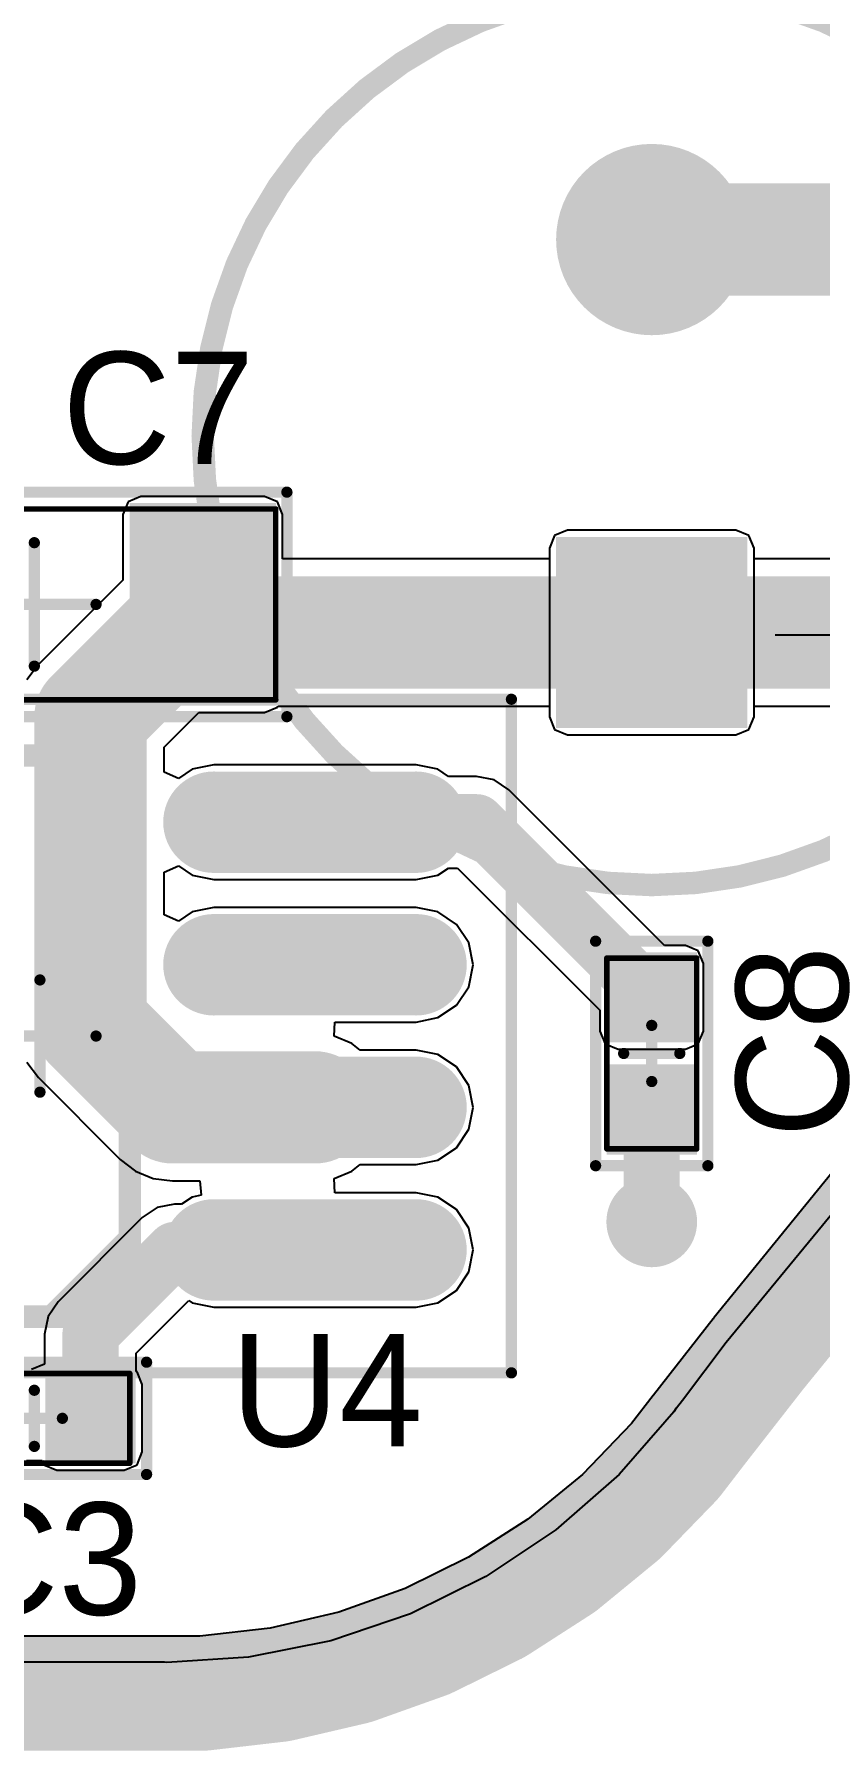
# Model space of a CAD drawing. Header units: millimetres. Extents: x 118 to 288, y 159 to 220.
# Drawn here: x 147.25 to 154.25, y 160.81 to 176.1 of the extents above; entities that cross this region are included whole.
import ezdxf

# ---------------------------------------------------------------- set-up
doc = ezdxf.new("R2010")
doc.units = ezdxf.units.MM
for name, color, linetype in [('BottomLayer', 5, 'Continuous'), ('BottomOverlay', 54, 'Continuous'), ('BottomSolder', 6, 'Continuous'), ('InternalPlane1', 76, 'Continuous'), ('InternalPlane2', 16, 'Continuous'), ('KeepOutLayer', 6, 'Continuous'), ('Mechanical13', 56, 'Continuous'), ('Mechanical15', 56, 'Continuous'), ('MultiLayer', 9, 'Continuous'), ('PadHoleLayer', 156, 'Continuous'), ('TopLayer', 1, 'Continuous'), ('TopOverlay', 2, 'Continuous'), ('TopPaste', 8, 'Continuous'), ('TopSolder', 216, 'Continuous'), ('ViaHoleLayer', 16, 'Continuous')]:
    doc.layers.add(name, color=color, linetype=linetype)

# ---------------------------------------------------------------- blocks, each defined once
blk = doc.blocks.new('0402__18')
at = {"layer": 'Mechanical15'}
for points, const_width in [([(0.4, 0.85), (-0.4, 0.85)], 0.05), ([(-0.4, -0.85), (-0.4, 0.85)], 0.05), ([(0.4, -0.85), (0.4, 0.85)], 0.05), ([(0, -0.25), (0, 0.25)], 0.1), ([(0.25, 0), (-0.25, 0)], 0.1), ([(0.4, -0.85), (-0.4, -0.85)], 0.05)]:
    blk.add_lwpolyline(points, dxfattribs=dict(at, const_width=const_width))
for points, const_width in [([(-0.412, 0.85, 1), (-0.387, 0.85, 1)], 0.025), ([(-0.412, 0.85, 1), (-0.387, 0.85, 1)], 0.025), ([(0.387, 0.85, 1), (0.412, 0.85, 1)], 0.025), ([(0.387, 0.85, 1), (0.412, 0.85, 1)], 0.025), ([(-0.025, 0.25, 1), (0.025, 0.25, 1)], 0.05), ([(-0.275, 0, 1), (-0.225, 0, 1)], 0.05), ([(0.225, 0, 1), (0.275, 0, 1)], 0.05), ([(-0.025, -0.25, 1), (0.025, -0.25, 1)], 0.05), ([(-0.412, -0.85, 1), (-0.387, -0.85, 1)], 0.025), ([(-0.412, -0.85, 1), (-0.387, -0.85, 1)], 0.025), ([(0.387, -0.85, 1), (0.412, -0.85, 1)], 0.025), ([(0.387, -0.85, 1), (0.412, -0.85, 1)], 0.025)]:
    blk.add_lwpolyline(points, format="xyb", close=True, dxfattribs=dict(at, const_width=const_width))
at = {"layer": 'TopLayer'}
for points in [[(0.3, 0.8), (-0.3, 0.8), (0.3, 0.2), (-0.3, 0.2)], [(0.3, -0.2), (-0.3, -0.2), (0.3, -0.8), (-0.3, -0.8)]]:
    blk.add_solid(points, dxfattribs=at)
at = {"layer": 'TopOverlay', "const_width": 0.1}
for points in [[(-0.5, -1), (-0.5, 1)], [(0.5, 1), (-0.5, 1)], [(0.5, -1), (0.5, 1)], [(0.5, -1), (-0.5, -1)]]:
    blk.add_lwpolyline(points, dxfattribs=at)
at = {"layer": 'TopOverlay', "const_width": 0.05}
for points in [[(-0.525, 1, 1), (-0.475, 1, 1)], [(-0.525, 1, 1), (-0.475, 1, 1)], [(0.475, 1, 1), (0.525, 1, 1)], [(0.475, 1, 1), (0.525, 1, 1)], [(-0.525, -1, 1), (-0.475, -1, 1)], [(-0.525, -1, 1), (-0.475, -1, 1)], [(0.475, -1, 1), (0.525, -1, 1)], [(0.475, -1, 1), (0.525, -1, 1)]]:
    blk.add_lwpolyline(points, format="xyb", close=True, dxfattribs=at)
at = {"layer": 'TopPaste'}
for points in [[(0.3, 0.8), (-0.3, 0.8), (0.3, 0.2), (-0.3, 0.2)], [(0.3, -0.2), (-0.3, -0.2), (0.3, -0.8), (-0.3, -0.8)]]:
    blk.add_solid(points, dxfattribs=at)
at = {"layer": 'TopSolder'}
for points in [[(0.402, 0.902), (-0.402, 0.902), (0.402, 0.098), (-0.402, 0.098)], [(0.402, -0.098), (-0.402, -0.098), (0.402, -0.902), (-0.402, -0.902)]]:
    blk.add_solid(points, dxfattribs=at)
blk = doc.blocks.new('1206__22')
at = {"layer": 'Mechanical15'}
for points, const_width in [([(-2.15, 0.85), (2.15, 0.85)], 0.05), ([(-2.15, -0.85), (-2.15, 0.85)], 0.05), ([(2.15, -0.85), (2.15, 0.85)], 0.05), ([(0, -0.55), (0, 0.55)], 0.1), ([(-0.55, 0), (0.55, 0)], 0.1), ([(-2.15, -0.85), (2.15, -0.85)], 0.05)]:
    blk.add_lwpolyline(points, dxfattribs=dict(at, const_width=const_width))
for points, const_width in [([(-2.163, 0.85, 1), (-2.138, 0.85, 1)], 0.025), ([(-2.163, 0.85, 1), (-2.138, 0.85, 1)], 0.025), ([(2.138, 0.85, 1), (2.163, 0.85, 1)], 0.025), ([(2.138, 0.85, 1), (2.163, 0.85, 1)], 0.025), ([(-0.025, 0.55, 1), (0.025, 0.55, 1)], 0.05), ([(-0.575, 0, 1), (-0.525, 0, 1)], 0.05), ([(0.525, 0, 1), (0.575, 0, 1)], 0.05), ([(-0.025, -0.55, 1), (0.025, -0.55, 1)], 0.05), ([(-2.163, -0.85, 1), (-2.138, -0.85, 1)], 0.025), ([(-2.163, -0.85, 1), (-2.138, -0.85, 1)], 0.025), ([(2.138, -0.85, 1), (2.163, -0.85, 1)], 0.025), ([(2.138, -0.85, 1), (2.163, -0.85, 1)], 0.025)]:
    blk.add_lwpolyline(points, format="xyb", close=True, dxfattribs=dict(at, const_width=const_width))
at = {"layer": 'TopLayer'}
for points in [[(-0.95, -0.8), (-0.95, 0.8), (-2.05, -0.8), (-2.05, 0.8)], [(2.05, -0.8), (2.05, 0.8), (0.95, -0.8), (0.95, 0.8)]]:
    blk.add_solid(points, dxfattribs=at)
at = {"layer": 'TopOverlay', "const_width": 0.1}
for points in [[(-2.25, -1), (-2.25, 1)], [(-2.25, 1), (2.25, 1)], [(2.25, -1), (2.25, 1)], [(-2.25, -1), (2.25, -1)]]:
    blk.add_lwpolyline(points, dxfattribs=at)
at = {"layer": 'TopOverlay', "const_width": 0.05}
for points in [[(-2.275, 1, 1), (-2.225, 1, 1)], [(-2.275, 1, 1), (-2.225, 1, 1)], [(2.225, 1, 1), (2.275, 1, 1)], [(2.225, 1, 1), (2.275, 1, 1)], [(-2.275, -1, 1), (-2.225, -1, 1)], [(-2.275, -1, 1), (-2.225, -1, 1)], [(2.225, -1, 1), (2.275, -1, 1)], [(2.225, -1, 1), (2.275, -1, 1)]]:
    blk.add_lwpolyline(points, format="xyb", close=True, dxfattribs=at)
at = {"layer": 'TopPaste'}
for points in [[(-0.95, -0.8), (-0.95, 0.8), (-2.05, -0.8), (-2.05, 0.8)], [(2.05, -0.8), (2.05, 0.8), (0.95, -0.8), (0.95, 0.8)]]:
    blk.add_solid(points, dxfattribs=at)
at = {"layer": 'TopSolder'}
for points in [[(-0.848, -0.902), (-0.848, 0.902), (-2.152, -0.902), (-2.152, 0.902)], [(2.152, -0.902), (2.152, 0.902), (0.848, -0.902), (0.848, 0.902)]]:
    blk.add_solid(points, dxfattribs=at)
blk = doc.blocks.new('0402__23')
at = {"layer": 'Mechanical15'}
for points, const_width in [([(0.4, 0.85), (-0.4, 0.85)], 0.05), ([(-0.4, 0.85), (-0.4, -0.85)], 0.05), ([(0.4, 0.85), (0.4, -0.85)], 0.05), ([(0, 0.25), (0, -0.25)], 0.1), ([(0.25, 0), (-0.25, 0)], 0.1), ([(0.4, -0.85), (-0.4, -0.85)], 0.05)]:
    blk.add_lwpolyline(points, dxfattribs=dict(at, const_width=const_width))
for points, const_width in [([(-0.412, 0.85, 1), (-0.387, 0.85, 1)], 0.025), ([(-0.412, 0.85, 1), (-0.387, 0.85, 1)], 0.025), ([(0.387, 0.85, 1), (0.412, 0.85, 1)], 0.025), ([(0.387, 0.85, 1), (0.412, 0.85, 1)], 0.025), ([(-0.025, 0.25, 1), (0.025, 0.25, 1)], 0.05), ([(-0.275, 0, 1), (-0.225, 0, 1)], 0.05), ([(0.225, 0, 1), (0.275, 0, 1)], 0.05), ([(-0.025, -0.25, 1), (0.025, -0.25, 1)], 0.05), ([(-0.412, -0.85, 1), (-0.387, -0.85, 1)], 0.025), ([(-0.412, -0.85, 1), (-0.387, -0.85, 1)], 0.025), ([(0.387, -0.85, 1), (0.412, -0.85, 1)], 0.025), ([(0.387, -0.85, 1), (0.412, -0.85, 1)], 0.025)]:
    blk.add_lwpolyline(points, format="xyb", close=True, dxfattribs=dict(at, const_width=const_width))
at = {"layer": 'TopLayer'}
for points in [[(0.3, 0.8), (-0.3, 0.8), (0.3, 0.2), (-0.3, 0.2)], [(0.3, -0.2), (-0.3, -0.2), (0.3, -0.8), (-0.3, -0.8)]]:
    blk.add_solid(points, dxfattribs=at)
at = {"layer": 'TopOverlay', "const_width": 0.1}
for points in [[(-0.5, 1), (-0.5, -1)], [(0.5, 1), (-0.5, 1)], [(0.5, 1), (0.5, -1)], [(0.5, -1), (-0.5, -1)]]:
    blk.add_lwpolyline(points, dxfattribs=at)
at = {"layer": 'TopOverlay', "const_width": 0.05}
for points in [[(-0.525, 1, 1), (-0.475, 1, 1)], [(-0.525, 1, 1), (-0.475, 1, 1)], [(0.475, 1, 1), (0.525, 1, 1)], [(0.475, 1, 1), (0.525, 1, 1)], [(-0.525, -1, 1), (-0.475, -1, 1)], [(-0.525, -1, 1), (-0.475, -1, 1)], [(0.475, -1, 1), (0.525, -1, 1)], [(0.475, -1, 1), (0.525, -1, 1)]]:
    blk.add_lwpolyline(points, format="xyb", close=True, dxfattribs=at)
at = {"layer": 'TopPaste'}
for points in [[(0.3, 0.8), (-0.3, 0.8), (0.3, 0.2), (-0.3, 0.2)], [(0.3, -0.2), (-0.3, -0.2), (0.3, -0.8), (-0.3, -0.8)]]:
    blk.add_solid(points, dxfattribs=at)
at = {"layer": 'TopSolder'}
for points in [[(0.402, 0.902), (-0.402, 0.902), (0.402, 0.098), (-0.402, 0.098)], [(0.402, -0.098), (-0.402, -0.098), (0.402, -0.902), (-0.402, -0.902)]]:
    blk.add_solid(points, dxfattribs=at)
blk = doc.blocks.new('C____8_12___B_29')
at = {"layer": 'BottomLayer', "const_width": 0.75}
blk.add_lwpolyline([(-0.375, 3.5, 1), (0.375, 3.5, 1)], format="xyb", close=True, dxfattribs=at)
at = {"layer": 'BottomLayer'}
blk.add_solid([(0.75, -0.75), (0.75, 0.75), (-0.75, -0.75), (-0.75, 0.75)], dxfattribs=at)
at = {"layer": 'BottomOverlay'}
for p, q in [((1.6, -0.525), (1.6, 0.475)), ((2.1, -0.025), (1.1, -0.025))]:
    blk.add_line(p, q, dxfattribs=at)
for points, const_width in [([(4, 1.75, 1), (-4, 1.75, 1)], 0.2), ([(-4.05, 1.75, 1), (-3.95, 1.75, 1)], 0.1), ([(3.95, 1.75, 1), (4.05, 1.75, 1)], 0.1)]:
    blk.add_lwpolyline(points, format="xyb", close=True, dxfattribs=dict(at, const_width=const_width))
at = {"layer": 'BottomSolder', "const_width": 0.852}
blk.add_lwpolyline([(-0.426, 3.5, 1), (0.426, 3.5, 1)], format="xyb", close=True, dxfattribs=at)
at = {"layer": 'BottomSolder'}
blk.add_solid([(0.852, -0.852), (0.852, 0.852), (-0.852, -0.852), (-0.852, 0.852)], dxfattribs=at)
at = {"layer": 'InternalPlane1', "const_width": 0.704}
blk.add_lwpolyline([(-0.352, 0, 1), (0.352, 0, 1)], format="xyb", close=True, dxfattribs=at)
at = {"layer": 'InternalPlane2', "const_width": 0.704}
for points in [[(-0.352, 3.5, 1), (0.352, 3.5, 1)], [(-0.352, 0, 1), (0.352, 0, 1)]]:
    blk.add_lwpolyline(points, format="xyb", close=True, dxfattribs=at)
at = {"layer": 'MultiLayer', "const_width": 0.75}
blk.add_lwpolyline([(-0.375, 3.5, 1), (0.375, 3.5, 1)], format="xyb", close=True, dxfattribs=at)
at = {"layer": 'MultiLayer'}
blk.add_solid([(0.75, -0.75), (0.75, 0.75), (-0.75, -0.75), (-0.75, 0.75)], dxfattribs=at)
at = {"layer": 'PadHoleLayer', "const_width": 0.45}
for points in [[(-0.225, 3.5, 1), (0.225, 3.5, 1)], [(-0.225, 0, 1), (0.225, 0, 1)]]:
    blk.add_lwpolyline(points, format="xyb", close=True, dxfattribs=at)
at = {"layer": 'TopLayer', "const_width": 0.75}
blk.add_lwpolyline([(-0.375, 3.5, 1), (0.375, 3.5, 1)], format="xyb", close=True, dxfattribs=at)
at = {"layer": 'TopLayer'}
blk.add_solid([(0.75, -0.75), (0.75, 0.75), (-0.75, -0.75), (-0.75, 0.75)], dxfattribs=at)
at = {"layer": 'TopSolder', "const_width": 0.852}
blk.add_lwpolyline([(-0.426, 3.5, 1), (0.426, 3.5, 1)], format="xyb", close=True, dxfattribs=at)
at = {"layer": 'TopSolder'}
blk.add_solid([(0.852, -0.852), (0.852, 0.852), (-0.852, -0.852), (-0.852, 0.852)], dxfattribs=at)
blk = doc.blocks.new('____8_100')
at = {"layer": 'Mechanical15', "const_width": 0.1}
for points in [[(-1.75, 1.095), (-1.75, -4.905)], [(6.65, 1.095), (-1.75, 1.095)], [(6.65, 1.095), (6.65, -4.905)], [(2.45, -1.405), (2.45, -2.405)], [(2.95, -1.905), (1.95, -1.905)], [(6.65, -4.905), (-1.75, -4.905)]]:
    blk.add_lwpolyline(points, dxfattribs=at)
at = {"layer": 'Mechanical15', "const_width": 0.05}
for points in [[(-1.775, 1.095, 1), (-1.725, 1.095, 1)], [(-1.775, 1.095, 1), (-1.725, 1.095, 1)], [(6.625, 1.095, 1), (6.675, 1.095, 1)], [(6.625, 1.095, 1), (6.675, 1.095, 1)], [(2.425, -1.405, 1), (2.475, -1.405, 1)], [(1.925, -1.905, 1), (1.975, -1.905, 1)], [(2.925, -1.905, 1), (2.975, -1.905, 1)], [(2.425, -2.405, 1), (2.475, -2.405, 1)], [(-1.775, -4.905, 1), (-1.725, -4.905, 1)], [(-1.775, -4.905, 1), (-1.725, -4.905, 1)], [(6.625, -4.905, 1), (6.675, -4.905, 1)], [(6.625, -4.905, 1), (6.675, -4.905, 1)]]:
    blk.add_lwpolyline(points, format="xyb", close=True, dxfattribs=at)
at = {"layer": 'TopLayer', "const_width": 0.7}
for points in [[(-0.9, 0), (0.9, 0)], [(4, 0), (5.8, 0)], [(-0.9, -1.27), (0.9, -1.27)], [(4, -1.27), (5.8, -1.27)], [(-0.9, -2.54), (0.9, -2.54)], [(4, -2.54), (5.8, -2.54)], [(-0.9, -3.81), (0.9, -3.81)], [(4, -3.81), (5.8, -3.81)]]:
    blk.add_lwpolyline(points, dxfattribs=at)
at = {"layer": 'TopLayer', "const_width": 0.35}
for points in [[(-1.075, 0, 1), (-0.725, 0, 1)], [(0.725, 0, 1), (1.075, 0, 1)], [(3.825, 0, 1), (4.175, 0, 1)], [(5.625, 0, 1), (5.975, 0, 1)], [(-1.075, -1.27, 1), (-0.725, -1.27, 1)], [(0.725, -1.27, 1), (1.075, -1.27, 1)], [(3.825, -1.27, 1), (4.175, -1.27, 1)], [(5.625, -1.27, 1), (5.975, -1.27, 1)], [(-1.075, -2.54, 1), (-0.725, -2.54, 1)], [(0.725, -2.54, 1), (1.075, -2.54, 1)], [(3.825, -2.54, 1), (4.175, -2.54, 1)], [(5.625, -2.54, 1), (5.975, -2.54, 1)], [(-1.075, -3.81, 1), (-0.725, -3.81, 1)], [(0.725, -3.81, 1), (1.075, -3.81, 1)], [(3.825, -3.81, 1), (4.175, -3.81, 1)], [(5.625, -3.81, 1), (5.975, -3.81, 1)]]:
    blk.add_lwpolyline(points, format="xyb", close=True, dxfattribs=at)
at = {"layer": 'TopOverlay', "const_width": 0.2}
for points in [[(1.65, 0.595), (1.65, -4.405)], [(3.25, 0.595), (1.65, 0.595)], [(2.35, 0.595), (1.65, -0.105)], [(2.15, 0.595), (1.65, 0.095)], [(1.95, 0.595), (1.65, 0.295)], [(3.25, 0.595), (3.25, -4.405)], [(3.25, -4.405), (1.65, -4.405)]]:
    blk.add_lwpolyline(points, dxfattribs=at)
at = {"layer": 'TopOverlay', "const_width": 0.1}
for points in [[(1.6, 0.595, 1), (1.7, 0.595, 1)], [(1.6, 0.595, 1), (1.7, 0.595, 1)], [(1.9, 0.595, 1), (2, 0.595, 1)], [(2.1, 0.595, 1), (2.2, 0.595, 1)], [(2.3, 0.595, 1), (2.4, 0.595, 1)], [(3.2, 0.595, 1), (3.3, 0.595, 1)], [(3.2, 0.595, 1), (3.3, 0.595, 1)], [(1.6, 0.295, 1), (1.7, 0.295, 1)], [(1.6, 0.095, 1), (1.7, 0.095, 1)], [(1.6, -0.105, 1), (1.7, -0.105, 1)], [(1.6, -4.405, 1), (1.7, -4.405, 1)], [(1.6, -4.405, 1), (1.7, -4.405, 1)], [(3.2, -4.405, 1), (3.3, -4.405, 1)], [(3.2, -4.405, 1), (3.3, -4.405, 1)]]:
    blk.add_lwpolyline(points, format="xyb", close=True, dxfattribs=at)
at = {"layer": 'TopPaste', "const_width": 0.7}
for points in [[(-0.9, 0), (0.9, 0)], [(4, 0), (5.8, 0)], [(-0.9, -1.27), (0.9, -1.27)], [(4, -1.27), (5.8, -1.27)], [(-0.9, -2.54), (0.9, -2.54)], [(4, -2.54), (5.8, -2.54)], [(-0.9, -3.81), (0.9, -3.81)], [(4, -3.81), (5.8, -3.81)]]:
    blk.add_lwpolyline(points, dxfattribs=at)
at = {"layer": 'TopPaste', "const_width": 0.35}
for points in [[(-1.075, 0, 1), (-0.725, 0, 1)], [(0.725, 0, 1), (1.075, 0, 1)], [(3.825, 0, 1), (4.175, 0, 1)], [(5.625, 0, 1), (5.975, 0, 1)], [(-1.075, -1.27, 1), (-0.725, -1.27, 1)], [(0.725, -1.27, 1), (1.075, -1.27, 1)], [(3.825, -1.27, 1), (4.175, -1.27, 1)], [(5.625, -1.27, 1), (5.975, -1.27, 1)], [(-1.075, -2.54, 1), (-0.725, -2.54, 1)], [(0.725, -2.54, 1), (1.075, -2.54, 1)], [(3.825, -2.54, 1), (4.175, -2.54, 1)], [(5.625, -2.54, 1), (5.975, -2.54, 1)], [(-1.075, -3.81, 1), (-0.725, -3.81, 1)], [(0.725, -3.81, 1), (1.075, -3.81, 1)], [(3.825, -3.81, 1), (4.175, -3.81, 1)], [(5.625, -3.81, 1), (5.975, -3.81, 1)]]:
    blk.add_lwpolyline(points, format="xyb", close=True, dxfattribs=at)
at = {"layer": 'TopSolder', "const_width": 0.903}
for points in [[(-0.9, 0), (0.9, 0)], [(4, 0), (5.8, 0)], [(-0.9, -1.27), (0.9, -1.27)], [(4, -1.27), (5.8, -1.27)], [(-0.9, -2.54), (0.9, -2.54)], [(4, -2.54), (5.8, -2.54)], [(-0.9, -3.81), (0.9, -3.81)], [(4, -3.81), (5.8, -3.81)]]:
    blk.add_lwpolyline(points, dxfattribs=at)
at = {"layer": 'TopSolder', "const_width": 0.452}
for points in [[(-1.126, 0, 1), (-0.674, 0, 1)], [(0.674, 0, 1), (1.126, 0, 1)], [(3.774, 0, 1), (4.226, 0, 1)], [(5.574, 0, 1), (6.026, 0, 1)], [(-1.126, -1.27, 1), (-0.674, -1.27, 1)], [(0.674, -1.27, 1), (1.126, -1.27, 1)], [(3.774, -1.27, 1), (4.226, -1.27, 1)], [(5.574, -1.27, 1), (6.026, -1.27, 1)], [(-1.126, -2.54, 1), (-0.674, -2.54, 1)], [(0.674, -2.54, 1), (1.126, -2.54, 1)], [(3.774, -2.54, 1), (4.226, -2.54, 1)], [(5.574, -2.54, 1), (6.026, -2.54, 1)], [(-1.126, -3.81, 1), (-0.674, -3.81, 1)], [(0.674, -3.81, 1), (1.126, -3.81, 1)], [(3.774, -3.81, 1), (4.226, -3.81, 1)], [(5.574, -3.81, 1), (6.026, -3.81, 1)]]:
    blk.add_lwpolyline(points, format="xyb", close=True, dxfattribs=at)

msp = doc.modelspace()

# ---------------------------------------------------------------- linework, layer by layer
at = {"layer": 'BottomLayer'}
for p, q in [((151.885, 171.64), (151.838, 171.525)), ((152, 171.687), (151.885, 171.64)), ((153.5, 171.687), (152, 171.687)), ((153.615, 171.64), (153.5, 171.687)), ((153.662, 171.525), (153.615, 171.64)), ((151.838, 171.525), (151.838, 170.025)), ((153.662, 170.025), (153.662, 171.525)), ((151.838, 170.025), (151.885, 169.91)), ((153.615, 169.91), (153.662, 170.025)), ((151.885, 169.91), (152, 169.863)), ((152, 169.863), (153.5, 169.863)), ((153.5, 169.863), (153.615, 169.91)), ((154.991, 166.371), (153.414, 164.45)), ((153.414, 164.45), (153.024, 163.935)), ((153.024, 163.935), (152.972, 163.866)), ((152.948, 163.834), (152.867, 163.74)), ((152.969, 163.864), (152.948, 163.834)), ((152.972, 163.866), (152.969, 163.864)), ((152.867, 163.74), (152.459, 163.275)), ((152.459, 163.275), (151.896, 162.781)), ((151.896, 162.781), (151.273, 162.365)), ((151.273, 162.365), (150.601, 162.034)), ((150.601, 162.034), (149.892, 161.793)), ((149.892, 161.793), (149.158, 161.647)), ((148.411, 161.603), (128.489, 161.603)), ((148.429, 161.599), (148.411, 161.603)), ((149.158, 161.647), (148.429, 161.599))]:
    msp.add_line(p, q, dxfattribs=at)
at = {"layer": 'BottomLayer', "const_width": 1}
msp.add_lwpolyline([(152.75, 174.275), (161.75, 174.275)], dxfattribs=at)
at = {"layer": 'BottomLayer'}
for points, const_width in [([(152.5, 174.275, 1), (153, 174.275, 1)], 0.5), ([(152.575, 165.525, 1), (152.925, 165.525, 1)], 0.35)]:
    msp.add_lwpolyline(points, format="xyb", close=True, dxfattribs=dict(at, const_width=const_width))
at = {"layer": 'InternalPlane1'}
for p, q in [((154.396, 166.013), (153.304, 164.67)), ((153.297, 164.662), (152.765, 163.98)), ((153.301, 164.666), (153.297, 164.662)), ((153.304, 164.67), (153.301, 164.666)), ((152.763, 163.977), (152.571, 163.728)), ((152.764, 163.978), (152.763, 163.977)), ((152.765, 163.98), (152.764, 163.978)), ((152.571, 163.728), (152.134, 163.276)), ((152.134, 163.276), (151.647, 162.877)), ((151.647, 162.877), (151.119, 162.537)), ((151.119, 162.537), (150.554, 162.259)), ((150.554, 162.259), (149.962, 162.047)), ((149.962, 162.047), (149.35, 161.905)), ((148.411, 161.833), (128.489, 161.833)), ((148.725, 161.833), (148.411, 161.833)), ((148.411, 161.833), (148.411, 161.833)), ((148.411, 161.833), (148.411, 161.833)), ((149.35, 161.905), (148.725, 161.833))]:
    msp.add_line(p, q, dxfattribs=at)
at = {"layer": 'InternalPlane1', "const_width": 1.016}
for points in [[(153.7, 164.348), (154.792, 165.691)], [(153.168, 163.666), (153.7, 164.348)], [(152.958, 163.393), (153.168, 163.666)], [(152.48, 162.9), (152.958, 163.393)], [(151.948, 162.464), (152.48, 162.9)], [(151.37, 162.092), (151.948, 162.464)], [(150.754, 161.788), (151.37, 162.092)], [(150.107, 161.557), (150.754, 161.788)], [(149.437, 161.401), (150.107, 161.557)], [(148.754, 161.322), (149.437, 161.401)], [(128.489, 161.322), (148.411, 161.322)], [(148.411, 161.322), (148.754, 161.322)]]:
    msp.add_lwpolyline(points, dxfattribs=at)
at = {"layer": 'InternalPlane1', "const_width": 0.508}
for points in [[(153.446, 164.348, 1), (153.954, 164.348, 1)], [(153.446, 164.348, 1), (153.954, 164.348, 1)], [(152.914, 163.666, 1), (153.422, 163.666, 1)], [(152.914, 163.666, 1), (153.422, 163.666, 1)], [(152.704, 163.393, 1), (153.212, 163.393, 1)], [(152.704, 163.393, 1), (153.212, 163.393, 1)], [(152.226, 162.9, 1), (152.734, 162.9, 1)], [(152.226, 162.9, 1), (152.734, 162.9, 1)], [(151.694, 162.464, 1), (152.202, 162.464, 1)], [(151.694, 162.464, 1), (152.202, 162.464, 1)], [(151.116, 162.092, 1), (151.624, 162.092, 1)], [(151.116, 162.092, 1), (151.624, 162.092, 1)], [(150.5, 161.788, 1), (151.008, 161.788, 1)], [(150.5, 161.788, 1), (151.008, 161.788, 1)], [(149.853, 161.557, 1), (150.361, 161.557, 1)], [(149.853, 161.557, 1), (150.361, 161.557, 1)], [(149.183, 161.401, 1), (149.691, 161.401, 1)], [(149.183, 161.401, 1), (149.691, 161.401, 1)], [(148.157, 161.322, 1), (148.665, 161.322, 1)], [(148.157, 161.322, 1), (148.665, 161.322, 1)], [(148.5, 161.322, 1), (149.008, 161.322, 1)], [(148.5, 161.322, 1), (149.008, 161.322, 1)]]:
    msp.add_lwpolyline(points, format="xyb", close=True, dxfattribs=at)
at = {"layer": 'InternalPlane2'}
for p, q in [((154.396, 166.013), (153.304, 164.67)), ((153.297, 164.662), (152.765, 163.98)), ((153.301, 164.666), (153.297, 164.662)), ((153.304, 164.67), (153.301, 164.666)), ((152.763, 163.977), (152.571, 163.728)), ((152.764, 163.978), (152.763, 163.977)), ((152.765, 163.98), (152.764, 163.978)), ((152.571, 163.728), (152.134, 163.276)), ((152.134, 163.276), (151.647, 162.877)), ((151.647, 162.877), (151.119, 162.537)), ((151.119, 162.537), (150.554, 162.259)), ((150.554, 162.259), (149.962, 162.047)), ((149.962, 162.047), (149.35, 161.905)), ((148.411, 161.833), (128.489, 161.833)), ((148.725, 161.833), (148.411, 161.833)), ((148.411, 161.833), (148.411, 161.833)), ((148.411, 161.833), (148.411, 161.833)), ((149.35, 161.905), (148.725, 161.833))]:
    msp.add_line(p, q, dxfattribs=at)
at = {"layer": 'InternalPlane2', "const_width": 1.016}
for points in [[(153.7, 164.348), (154.792, 165.691)], [(153.168, 163.666), (153.7, 164.348)], [(152.958, 163.393), (153.168, 163.666)], [(152.48, 162.9), (152.958, 163.393)], [(151.948, 162.464), (152.48, 162.9)], [(151.37, 162.092), (151.948, 162.464)], [(150.754, 161.788), (151.37, 162.092)], [(150.107, 161.557), (150.754, 161.788)], [(149.437, 161.401), (150.107, 161.557)], [(148.754, 161.322), (149.437, 161.401)], [(128.489, 161.322), (148.411, 161.322)], [(148.411, 161.322), (148.754, 161.322)]]:
    msp.add_lwpolyline(points, dxfattribs=at)
at = {"layer": 'InternalPlane2'}
for points, const_width in [([(152.548, 165.525, 1), (152.952, 165.525, 1)], 0.404), ([(153.446, 164.348, 1), (153.954, 164.348, 1)], 0.508), ([(153.446, 164.348, 1), (153.954, 164.348, 1)], 0.508), ([(152.914, 163.666, 1), (153.422, 163.666, 1)], 0.508), ([(152.914, 163.666, 1), (153.422, 163.666, 1)], 0.508), ([(152.704, 163.393, 1), (153.212, 163.393, 1)], 0.508), ([(152.704, 163.393, 1), (153.212, 163.393, 1)], 0.508), ([(152.226, 162.9, 1), (152.734, 162.9, 1)], 0.508), ([(152.226, 162.9, 1), (152.734, 162.9, 1)], 0.508), ([(151.694, 162.464, 1), (152.202, 162.464, 1)], 0.508), ([(151.694, 162.464, 1), (152.202, 162.464, 1)], 0.508), ([(151.116, 162.092, 1), (151.624, 162.092, 1)], 0.508), ([(151.116, 162.092, 1), (151.624, 162.092, 1)], 0.508), ([(150.5, 161.788, 1), (151.008, 161.788, 1)], 0.508), ([(150.5, 161.788, 1), (151.008, 161.788, 1)], 0.508), ([(149.853, 161.557, 1), (150.361, 161.557, 1)], 0.508), ([(149.853, 161.557, 1), (150.361, 161.557, 1)], 0.508), ([(149.183, 161.401, 1), (149.691, 161.401, 1)], 0.508), ([(149.183, 161.401, 1), (149.691, 161.401, 1)], 0.508), ([(148.157, 161.322, 1), (148.665, 161.322, 1)], 0.508), ([(148.157, 161.322, 1), (148.665, 161.322, 1)], 0.508), ([(148.5, 161.322, 1), (149.008, 161.322, 1)], 0.508), ([(148.5, 161.322, 1), (149.008, 161.322, 1)], 0.508)]:
    msp.add_lwpolyline(points, format="xyb", close=True, dxfattribs=dict(at, const_width=const_width))
at = {"layer": 'KeepOutLayer', "const_width": 0.25}
for points in [[(118.739, 166.703, -0.137957), (152.71, 204.613)], [(153.168, 163.666, -0.082619), (168.29, 177.769)], [(153.168, 163.666, -0.232934), (148.411, 161.322)]]:
    msp.add_lwpolyline(points, format="xyb", dxfattribs=at)
at = {"layer": 'KeepOutLayer', "const_width": 0.125}
for points in [[(153.105, 163.666, 1), (153.23, 163.666, 1)], [(153.105, 163.666, 1), (153.23, 163.666, 1)], [(148.348, 161.322, 1), (148.473, 161.322, 1)], [(148.348, 161.322, 1), (148.473, 161.322, 1)]]:
    msp.add_lwpolyline(points, format="xyb", close=True, dxfattribs=at)
at = {"layer": 'KeepOutLayer', "const_width": 0.25}
msp.add_lwpolyline([(128.489, 161.322), (148.411, 161.322)], dxfattribs=at)
at = {"layer": 'Mechanical13', "const_width": 0.25}
for points in [[(118.739, 166.703, -0.137957), (152.71, 204.613)], [(153.168, 163.666, -0.082619), (168.29, 177.769)], [(153.168, 163.666, -0.232934), (148.411, 161.322)]]:
    msp.add_lwpolyline(points, format="xyb", dxfattribs=at)
at = {"layer": 'Mechanical13', "const_width": 0.125}
for points in [[(153.105, 163.666, 1), (153.23, 163.666, 1)], [(153.105, 163.666, 1), (153.23, 163.666, 1)], [(148.348, 161.322, 1), (148.473, 161.322, 1)], [(148.348, 161.322, 1), (148.473, 161.322, 1)]]:
    msp.add_lwpolyline(points, format="xyb", close=True, dxfattribs=at)
at = {"layer": 'Mechanical13', "const_width": 0.25}
msp.add_lwpolyline([(128.489, 161.322), (148.411, 161.322)], dxfattribs=at)
at = {"layer": 'MultiLayer', "const_width": 0.35}
msp.add_lwpolyline([(152.575, 165.525, 1), (152.925, 165.525, 1)], format="xyb", close=True, dxfattribs=at)
at = {"layer": 'TopLayer'}
for p, q in [((148.085, 171.94), (148.038, 171.825)), ((148.2, 171.987), (148.085, 171.94)), ((149.3, 171.987), (148.2, 171.987)), ((149.415, 171.94), (149.3, 171.987)), ((149.462, 171.825), (149.415, 171.94)), ((148.038, 171.825), (148.038, 171.24)), ((149.462, 171.431), (149.462, 171.825)), ((151.885, 171.64), (151.838, 171.525)), ((152, 171.687), (151.885, 171.64)), ((153.5, 171.687), (152, 171.687)), ((153.615, 171.64), (153.5, 171.687)), ((153.662, 171.525), (153.615, 171.64)), ((151.838, 171.431), (149.462, 171.431)), ((151.838, 171.525), (151.838, 171.431)), ((153.662, 171.431), (153.662, 171.525)), ((157.228, 171.431), (153.662, 171.431)), ((148.038, 171.24), (147.286, 170.489)), ((147.286, 170.489), (147.182, 170.353)), ((148.406, 169.753), (148.715, 170.063)), ((148.715, 170.063), (149.3, 170.063)), ((149.3, 170.063), (149.415, 170.11)), ((149.415, 170.11), (149.419, 170.119)), ((149.419, 170.119), (151.838, 170.119)), ((151.838, 170.119), (151.838, 170.025)), ((151.838, 170.025), (151.885, 169.91)), ((153.615, 169.91), (153.662, 170.025)), ((153.662, 170.025), (153.662, 170.119)), ((153.662, 170.119), (157.5, 170.119)), ((151.885, 169.91), (152, 169.863)), ((152, 169.863), (153.5, 169.863)), ((153.5, 169.863), (153.615, 169.91)), ((148.406, 169.531), (148.406, 169.753)), ((148.655, 169.556), (148.533, 169.474)), ((148.85, 169.595), (148.655, 169.556)), ((150.65, 169.595), (148.85, 169.595)), ((150.845, 169.556), (150.65, 169.595)), ((150.94, 169.493), (150.845, 169.556)), ((148.533, 169.474), (148.406, 169.531)), ((151.19, 169.493), (150.94, 169.493)), ((151.346, 169.462), (151.19, 169.493)), ((151.19, 169.493), (151.19, 169.493)), ((151.478, 169.373), (151.346, 169.462)), ((152.864, 167.987), (151.478, 169.373)), ((148.406, 168.639), (148.533, 168.696)), ((148.406, 168.261), (148.406, 168.639)), ((148.533, 168.696), (148.655, 168.614)), ((150.845, 168.614), (150.94, 168.677)), ((150.94, 168.677), (151.021, 168.677)), ((151.021, 168.677), (152.288, 167.411)), ((148.655, 168.614), (148.85, 168.575)), ((148.85, 168.575), (150.65, 168.575)), ((150.65, 168.575), (150.845, 168.614)), ((148.533, 168.204), (148.406, 168.261)), ((148.655, 168.286), (148.533, 168.204)), ((148.85, 168.325), (148.655, 168.286)), ((150.65, 168.325), (148.85, 168.325)), ((150.845, 168.286), (150.65, 168.325)), ((151.01, 168.175), (150.845, 168.286)), ((151.121, 168.01), (151.01, 168.175)), ((151.16, 167.815), (151.121, 168.01)), ((153.05, 167.987), (152.864, 167.987)), ((153.165, 167.94), (153.05, 167.987)), ((153.212, 167.825), (153.165, 167.94)), ((151.121, 167.62), (151.16, 167.815)), ((153.212, 167.225), (153.212, 167.825)), ((151.01, 167.455), (151.121, 167.62)), ((150.845, 167.344), (151.01, 167.455)), ((149.92, 167.178), (149.928, 167.305)), ((149.928, 167.305), (150.65, 167.305)), ((150.65, 167.305), (150.845, 167.344)), ((152.288, 167.411), (152.288, 167.225)), ((150.078, 167.113), (149.92, 167.178)), ((150.153, 167.055), (150.078, 167.113)), ((152.288, 167.225), (152.335, 167.11)), ((152.335, 167.11), (152.45, 167.063)), ((153.05, 167.063), (153.165, 167.11)), ((153.165, 167.11), (153.212, 167.225)), ((150.65, 167.055), (150.153, 167.055)), ((150.845, 167.016), (150.65, 167.055)), ((151.01, 166.905), (150.845, 167.016)), ((152.45, 167.063), (153.05, 167.063)), ((147.182, 166.947), (147.286, 166.811)), ((147.286, 166.811), (148.016, 166.081)), ((151.121, 166.74), (151.01, 166.905)), ((151.16, 166.545), (151.121, 166.74)), ((151.121, 166.35), (151.16, 166.545)), ((151.01, 166.185), (151.121, 166.35)), ((154.991, 166.371), (153.414, 164.45)), ((148.016, 166.081), (148.152, 165.977)), ((150.65, 166.035), (150.845, 166.074)), ((150.845, 166.074), (151.01, 166.185)), ((148.152, 165.977), (148.31, 165.912)), ((148.31, 165.912), (148.48, 165.889)), ((148.48, 165.889), (148.725, 165.889)), ((148.725, 165.889), (148.737, 165.762)), ((149.92, 165.912), (150.078, 165.977)), ((149.928, 165.785), (149.92, 165.912)), ((150.078, 165.977), (150.153, 166.035)), ((150.153, 166.035), (150.65, 166.035)), ((148.655, 165.746), (148.56, 165.683)), ((148.737, 165.762), (148.655, 165.746)), ((150.65, 165.785), (149.928, 165.785)), ((150.845, 165.746), (150.65, 165.785)), ((151.01, 165.635), (150.845, 165.746)), ((148.344, 165.652), (148.212, 165.563)), ((148.5, 165.683), (148.344, 165.652)), ((148.56, 165.683), (148.5, 165.683)), ((148.5, 165.683), (148.5, 165.683)), ((151.121, 165.47), (151.01, 165.635)), ((148.212, 165.563), (147.462, 164.813)), ((151.16, 165.275), (151.121, 165.47)), ((151.121, 165.08), (151.16, 165.275)), ((151.01, 164.915), (151.121, 165.08)), ((147.462, 164.813), (147.373, 164.681)), ((148.158, 164.356), (148.625, 164.824)), ((148.625, 164.824), (148.655, 164.804)), ((150.845, 164.804), (151.01, 164.915)), ((147.373, 164.681), (147.342, 164.525)), ((148.655, 164.804), (148.85, 164.765)), ((148.85, 164.765), (150.65, 164.765)), ((150.65, 164.765), (150.845, 164.804)), ((147.342, 164.525), (147.342, 164.525)), ((147.342, 164.525), (147.342, 164.256)), ((148.158, 164.193), (148.158, 164.356)), ((153.414, 164.45), (153.024, 163.935)), ((147.342, 164.256), (147.226, 164.21)), ((148.165, 164.19), (148.158, 164.193)), ((148.212, 164.075), (148.165, 164.19)), ((148.212, 163.475), (148.212, 164.075)), ((153.024, 163.935), (152.972, 163.866)), ((152.948, 163.834), (152.867, 163.74)), ((152.969, 163.864), (152.948, 163.834)), ((152.972, 163.866), (152.969, 163.864)), ((152.867, 163.74), (152.459, 163.275)), ((148.165, 163.36), (148.212, 163.475)), ((147.181, 163.4), (147.319, 163.4)), ((147.319, 163.4), (147.335, 163.36)), ((147.335, 163.36), (147.45, 163.313)), ((147.45, 163.313), (148.05, 163.313)), ((148.05, 163.313), (148.165, 163.36)), ((152.459, 163.275), (151.896, 162.781)), ((151.896, 162.781), (151.273, 162.365)), ((151.273, 162.365), (150.601, 162.034)), ((150.601, 162.034), (149.892, 161.793)), ((149.892, 161.793), (149.158, 161.647)), ((148.411, 161.603), (128.489, 161.603)), ((148.429, 161.599), (148.411, 161.603)), ((149.158, 161.647), (148.429, 161.599))]:
    msp.add_line(p, q, dxfattribs=at)
for points, const_width in [([(147.75, 170.025), (148.75, 171.025)], 1), ([(148.75, 171.025), (149, 170.775)], 1), ([(149, 170.775), (152.75, 170.775)], 1), ([(152.75, 170.775), (157.5, 170.775)], 1), ([(147.75, 167.275), (147.75, 170.025)], 1), ([(149.75, 169.085), (151.19, 169.085)], 0.5), ([(151.19, 169.085), (152.75, 167.525)], 0.5), ([(147.75, 167.275), (148.48, 166.545)], 1), ([(148.48, 166.545), (149.75, 166.545)], 1), ([(152.75, 165.525), (152.75, 166.525)], 0.5), ([(147.75, 164.525), (148.5, 165.275)], 0.5), ([(148.5, 165.275), (149.75, 165.275)], 0.5), ([(147.75, 163.775), (147.75, 164.525)], 0.5)]:
    msp.add_lwpolyline(points, dxfattribs=dict(at, const_width=const_width))
for points, const_width in [([(148.5, 171.025, 1), (149, 171.025, 1)], 0.5), ([(148.5, 171.025, 1), (149, 171.025, 1)], 0.5), ([(148.75, 170.775, 1), (149.25, 170.775, 1)], 0.5), ([(148.75, 170.775, 1), (149.25, 170.775, 1)], 0.5), ([(152.5, 170.775, 1), (153, 170.775, 1)], 0.5), ([(152.5, 170.775, 1), (153, 170.775, 1)], 0.5), ([(147.5, 170.025, 1), (148, 170.025, 1)], 0.5), ([(147.5, 170.025, 1), (148, 170.025, 1)], 0.5), ([(149.625, 169.085, 1), (149.875, 169.085, 1)], 0.25), ([(151.065, 169.085, 1), (151.315, 169.085, 1)], 0.25), ([(151.065, 169.085, 1), (151.315, 169.085, 1)], 0.25), ([(147.5, 167.275, 1), (148, 167.275, 1)], 0.5), ([(147.5, 167.275, 1), (148, 167.275, 1)], 0.5), ([(152.625, 167.525, 1), (152.875, 167.525, 1)], 0.25), ([(148.23, 166.545, 1), (148.73, 166.545, 1)], 0.5), ([(148.23, 166.545, 1), (148.73, 166.545, 1)], 0.5), ([(149.5, 166.545, 1), (150, 166.545, 1)], 0.5), ([(152.625, 166.525, 1), (152.875, 166.525, 1)], 0.25), ([(152.575, 165.525, 1), (152.925, 165.525, 1)], 0.35), ([(152.625, 165.525, 1), (152.875, 165.525, 1)], 0.25), ([(148.375, 165.275, 1), (148.625, 165.275, 1)], 0.25), ([(148.375, 165.275, 1), (148.625, 165.275, 1)], 0.25), ([(149.625, 165.275, 1), (149.875, 165.275, 1)], 0.25), ([(147.625, 164.525, 1), (147.875, 164.525, 1)], 0.25), ([(147.625, 164.525, 1), (147.875, 164.525, 1)], 0.25), ([(147.625, 163.775, 1), (147.875, 163.775, 1)], 0.25)]:
    msp.add_lwpolyline(points, format="xyb", close=True, dxfattribs=dict(at, const_width=const_width))
at = {"layer": 'ViaHoleLayer', "const_width": 0.15}
msp.add_lwpolyline([(152.675, 165.525, 1), (152.825, 165.525, 1)], format="xyb", close=True, dxfattribs=at)

# ---------------------------------------------------------------- block references
msp.add_blockref('C____8_12___B_29', (152.75, 170.775))
for name, p, rotation in [('1206__22', (147.25, 171.025), 360), ('____8_100', (149.75, 165.275), 180), ('0402__23', (152.75, 167.025), 180), ('0402__18', (147.25, 163.775), 270)]:
    msp.add_blockref(name, p, dxfattribs=dict(rotation=rotation))

# ---------------------------------------------------------------- texts
at = {"layer": 'TopOverlay'}
for s, p in [('C7', (147.5, 172.275)), ('U4', (149, 163.525)), ('C3', (146.5, 162.025))]:
    msp.add_text(s, height=1, dxfattribs=at).set_placement(p)
msp.add_text('C8', height=1, rotation=90, dxfattribs=at).set_placement((154.5, 166.275))

doc.saveas('drawing.dxf')
